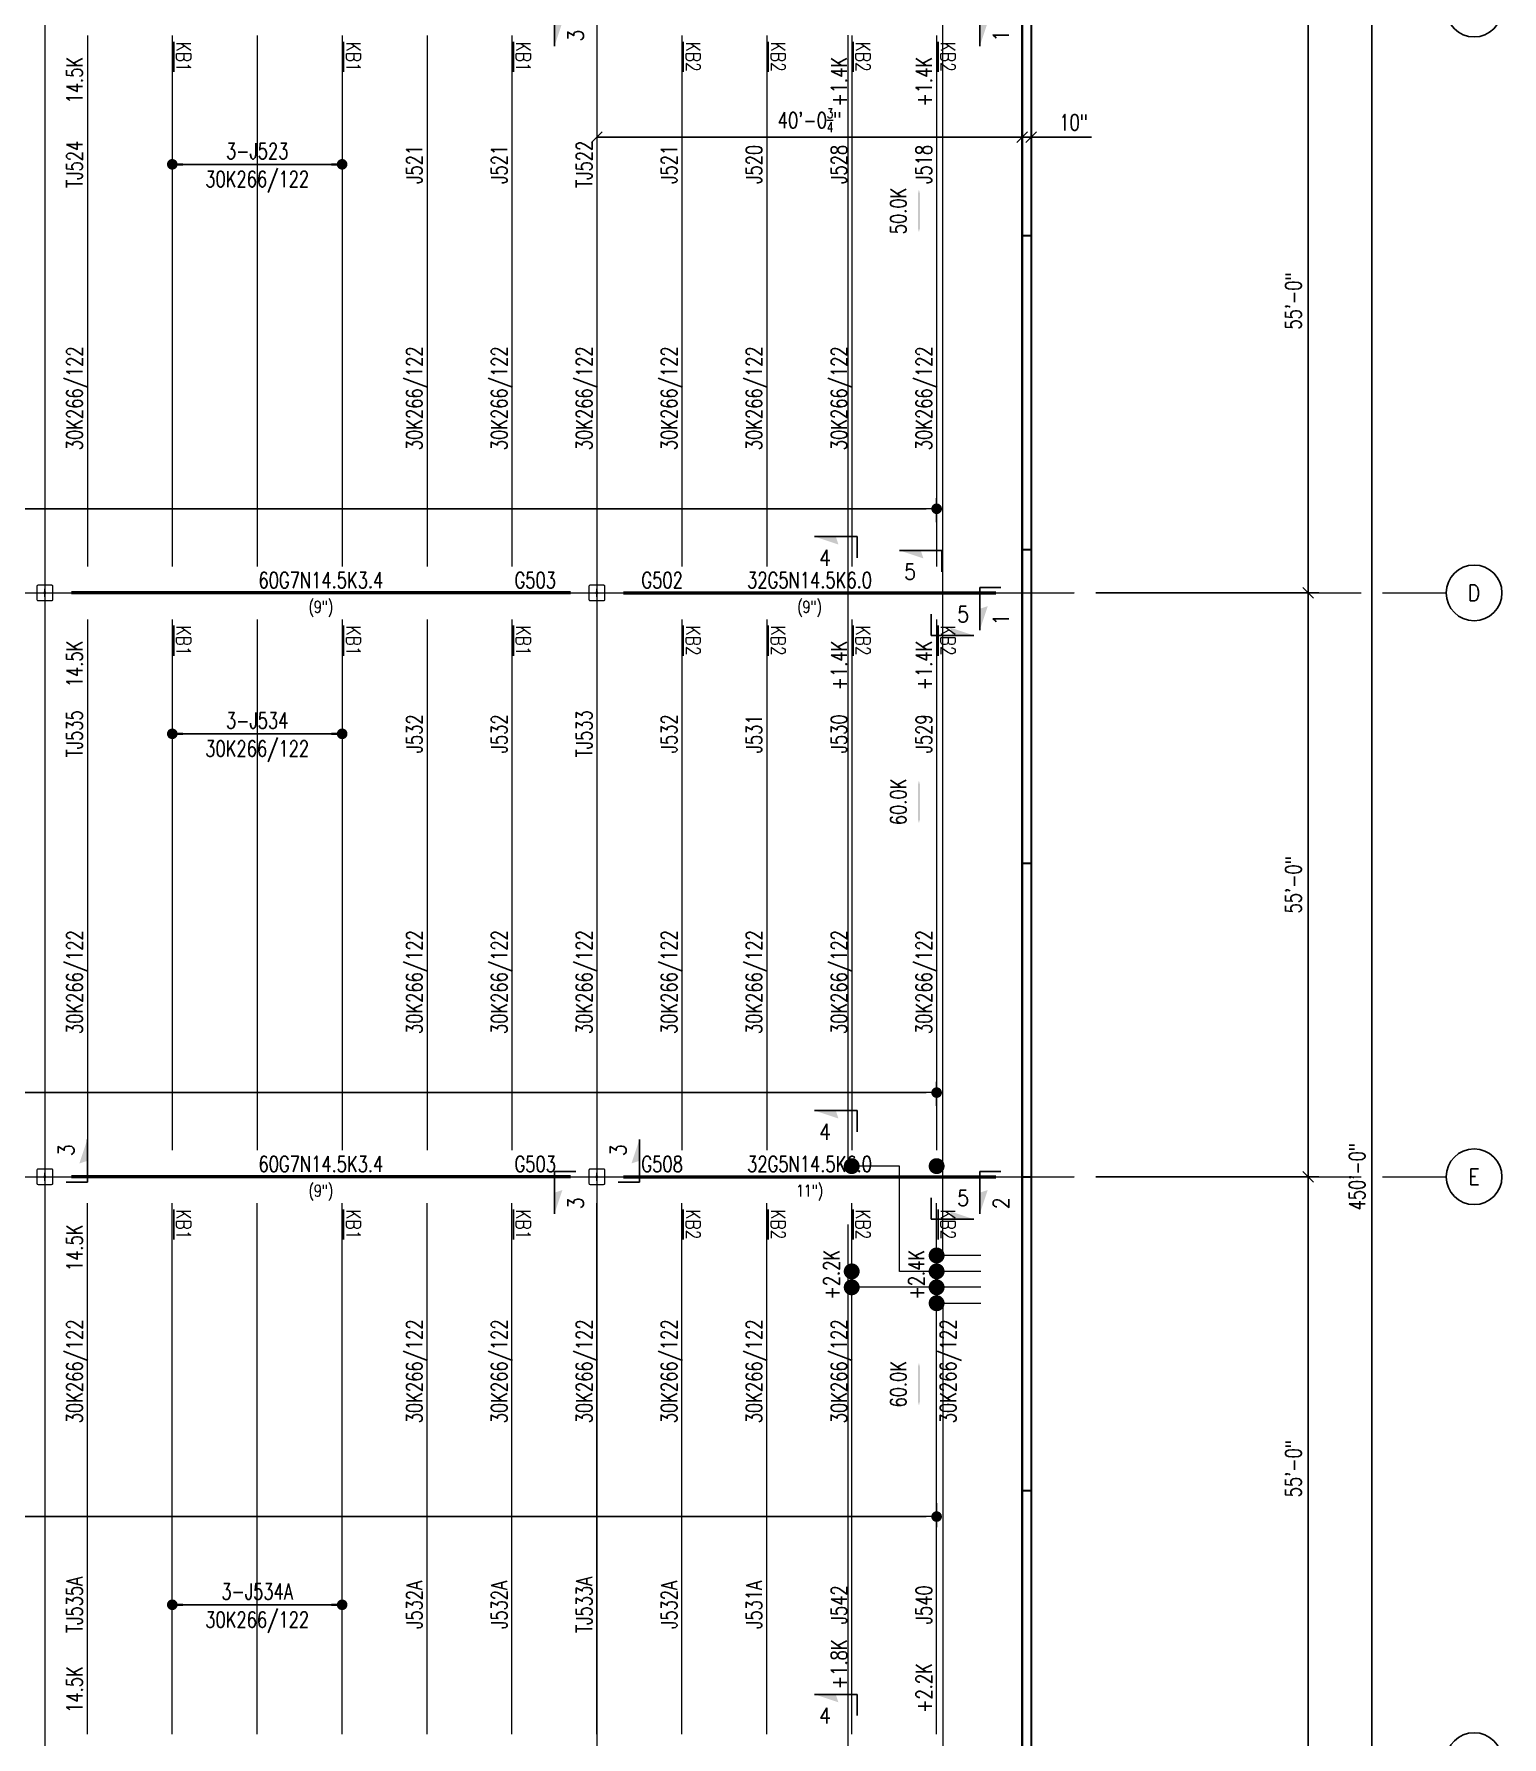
# Model space of a CAD drawing. Extents: x -14553 to 17595, y -13361 to 12610.
# Drawn here: x 7332 to 8991, y -3333 to -1408 of the extents above; entities that cross this region are included whole.
import ezdxf
from ezdxf.enums import TextEntityAlignment as Align
from ezdxf.lldxf.tags import DXFTag

# ---------------------------------------------------------------- set-up
doc = ezdxf.new("R2010")
doc.units = 0
doc.header["$LTSCALE"] = 0.5
doc.header["$MEASUREMENT"] = 0
doc.linetypes.add('CENTER', pattern=[2, 1.25, -0.25, 0.25, -0.25])
doc.layers.get('0').update_dxf_attribs({"linetype": 'CONTINUOUS'})
doc.layers.get('DEFPOINTS').update_dxf_attribs({"linetype": 'CONTINUOUS'})
for name, color, linetype in [('BRIDGING-KB', 140, 'CONTINUOUS'), ('Girder-Widths', 54, 'CONTINUOUS'), ('Grid-Bubbles', 2, 'CONTINUOUS'), ('Section-Cuts', 2, 'CONTINUOUS')]:
    doc.layers.add(name, color=color, linetype=linetype)
for name, color, linetype, lineweight in [('CMU-Walls', 254, 'CONTINUOUS', 30), ('Columns', 41, 'CONTINUOUS', 40), ('Dim-Grid', 11, 'CONTINUOUS', 20), ('Girder-Marks', 50, 'CONTINUOUS', 35), ('Girders', 4, 'CONTINUOUS', 50), ('Grid-Lines', 251, 'CENTER', 5), ('Joist-Dims', 11, 'CONTINUOUS', 20), ('Joist-Loads', 50, 'CONTINUOUS', 18), ('Joist-Marks', 50, 'CONTINUOUS', 35), ('Joists', 1, 'CONTINUOUS', 15), ('Load-Key', 140, 'CONTINUOUS', 35)]:
    doc.layers.add(name, color=color, linetype=linetype, lineweight=lineweight)
doc.layers.add('ESFR - 6in MAINS', color=7, linetype='ESFR 6 MAINS', lineweight=9, true_color=0xc6c7c4)
doc.styles.add('NORMAL', font='simplex.shx', dxfattribs={"width": 0.75})
doc.styles.add('SECTION-ARROWS', font='simplex.shx', dxfattribs={"width": 0.75})
doc.styles.add('SECTION-ATTRIB-BOLD', font='simplex.shx', dxfattribs={"width": 0.75})
doc.styles.get("Standard").update_dxf_attribs({"font": 'SIMPLEX.SHX', "width": 0.75})
tags = doc.linetypes.add('ESFR 6 MAINS', pattern='A,0.25,-0.1,0,-0.1,0.25,-0.1,0,-0.1,["(6)",Standard,S=0.05,R=0,X=-0.05,Y=-0.025],-0.1,0,-0.1', length=1.1).pattern_tags.tags
tags[18] = DXFTag(74, 10)
doc.dimstyles.new('NMBS T192', dxfattribs={"dimscale": 192, "dimtxt": 0.09375, "dimasz": 0.0625, "dimexe": 0.0625, "dimexo": 0.125, "dimgap": 0.03125, "dimtad": 1, "dimdec": 4, "dimrnd": 0.0625, "dimzin": 3, "dimdsep": 46, "dimlunit": 4, "dimtxsty": 'Standard', "dimblk1": 'OBLIQUE', "dimblk2": 'OBLIQUE', "dimsah": 1, "dimcen": -0.125, "dimclrt": 2, "dimadec": 0, "dimazin": 0, "dimtfac": 0.625, "dimtdec": 4, "dimtmove": 0, "dimatfit": 2, "dimfxl": 0.0625, "dimtvp": 0.7, "dimtolj": 1, "dimtzin": 3, "dimarcsym": 0})
doc.dimstyles.new('NMBS T192 Dots', dxfattribs={"dimscale": 192, "dimtxt": 0.09375, "dimasz": 0.0625, "dimexe": 0.0625, "dimexo": 0.125, "dimgap": 0.03125, "dimtad": 1, "dimdec": 4, "dimrnd": 0.0625, "dimzin": 3, "dimdsep": 46, "dimlunit": 4, "dimtxsty": 'Standard', "dimblk": 'DOT', "dimcen": -0.125, "dimse1": 1, "dimse2": 1, "dimclrd": 4, "dimclrt": 50, "dimadec": 0, "dimazin": 0, "dimtfac": 0.625, "dimtdec": 4, "dimtmove": 0, "dimatfit": 2, "dimldrblk": 'OBLIQUE', "dimfxl": 0.0625, "dimtvp": 0.7, "dimtolj": 1, "dimtzin": 3, "dimarcsym": 0})

# ---------------------------------------------------------------- blocks, each defined once
blk = doc.blocks.new('Grid-Bub')
at = {"color": 0}
blk.add_circle((0, 0), 0.164, dxfattribs=at)
at = {"style": 'SECTION-ATTRIB-BOLD', "width": 0.875}
blk.add_attdef('LABEL', text='', height=0.0938, dxfattribs=at).set_placement((0, 0), align=Align.MIDDLE_CENTER)
blk = doc.blocks.new('_OBLIQUE')
at = {"color": 0, "linetype": 'ByBlock'}
blk.add_line((-0.5, -0.5), (0.5, 0.5), dxfattribs=at)
blk = doc.blocks.new('*D45')
at = {"layer": 'DEFPOINTS', "color": 0, "transparency": 16777216}
for p in [(8508, -1380), (8508, -2040), (8772, -2040)]:
    blk.add_point(p, dxfattribs=at)
at = {"layer": 'Dim-Grid', "color": 0, "lineweight": -2, "transparency": 16777216}
for p, q in [((8532, -1380), (8784, -1380)), ((8772, -1380), (8772, -2040)), ((8532, -2040), (8784, -2040))]:
    blk.add_line(p, q, dxfattribs=at)
at = {"layer": 'Dim-Grid', "color": 0, "lineweight": -2, "transparency": 16777216, "xscale": 12, "yscale": 12, "zscale": 12}
for p, rotation in [((8772, -1380), 90), ((8772, -2040), 270)]:
    blk.add_blockref('_OBLIQUE', p, dxfattribs=dict(at, rotation=rotation))
at = {"layer": 'Dim-Grid', "color": 2, "transparency": 16777216, "insert": (8755.3, -1710), "char_height": 18, "attachment_point": 5, "rotation": 90}
blk.add_mtext('\\A1;55\'-0"', dxfattribs=at)
blk = doc.blocks.new('*D46')
at = {"layer": 'DEFPOINTS', "color": 0, "transparency": 16777216}
for p in [(8508, -2040), (8508, -2700), (8772, -2700)]:
    blk.add_point(p, dxfattribs=at)
at = {"layer": 'Dim-Grid', "color": 0, "lineweight": -2, "transparency": 16777216}
for p, q in [((8532, -2040), (8784, -2040)), ((8772, -2040), (8772, -2700)), ((8532, -2700), (8784, -2700))]:
    blk.add_line(p, q, dxfattribs=at)
at = {"layer": 'Dim-Grid', "color": 0, "lineweight": -2, "transparency": 16777216, "xscale": 12, "yscale": 12, "zscale": 12}
for p, rotation in [((8772, -2040), 90), ((8772, -2700), 270)]:
    blk.add_blockref('_OBLIQUE', p, dxfattribs=dict(at, rotation=rotation))
at = {"layer": 'Dim-Grid', "color": 2, "transparency": 16777216, "insert": (8755.3, -2370), "char_height": 18, "attachment_point": 5, "rotation": 90}
blk.add_mtext('\\A1;55\'-0"', dxfattribs=at)
blk = doc.blocks.new('*D42')
at = {"layer": 'DEFPOINTS', "color": 0, "transparency": 16777216}
for p in [(8508, -2700), (8508, -3360), (8772, -3360)]:
    blk.add_point(p, dxfattribs=at)
at = {"layer": 'Dim-Grid', "color": 0, "lineweight": -2, "transparency": 16777216}
for p, q in [((8532, -2700), (8784, -2700)), ((8772, -2700), (8772, -3360)), ((8532, -3360), (8784, -3360))]:
    blk.add_line(p, q, dxfattribs=at)
at = {"layer": 'Dim-Grid', "color": 0, "lineweight": -2, "transparency": 16777216, "xscale": 12, "yscale": 12, "zscale": 12}
for p, rotation in [((8772, -2700), 90), ((8772, -3360), 270)]:
    blk.add_blockref('_OBLIQUE', p, dxfattribs=dict(at, rotation=rotation))
at = {"layer": 'Dim-Grid', "color": 2, "transparency": 16777216, "insert": (8755.3, -3030), "char_height": 18, "attachment_point": 5, "rotation": 90}
blk.add_mtext('\\A1;55\'-0"', dxfattribs=at)
blk = doc.blocks.new('*D41')
at = {"layer": 'DEFPOINTS', "color": 0, "transparency": 16777216}
for p in [(8508, 0), (8508, -5400), (8844, -5400)]:
    blk.add_point(p, dxfattribs=at)
at = {"layer": 'Dim-Grid', "color": 0, "lineweight": -2, "transparency": 16777216}
for p, q in [((8532, 0), (8856, 0)), ((8844, 0), (8844, -5400)), ((8532, -5400), (8856, -5400))]:
    blk.add_line(p, q, dxfattribs=at)
at = {"layer": 'Dim-Grid', "color": 0, "lineweight": -2, "transparency": 16777216, "xscale": 12, "yscale": 12, "zscale": 12}
for p, rotation in [((8844, 0), 90), ((8844, -5400), 270)]:
    blk.add_blockref('_OBLIQUE', p, dxfattribs=dict(at, rotation=rotation))
at = {"layer": 'Dim-Grid', "color": 2, "transparency": 16777216, "insert": (8827.3, -2700), "char_height": 18, "attachment_point": 5, "rotation": 90}
blk.add_mtext('\\A1;450\'-0"', dxfattribs=at)
blk = doc.blocks.new('Tube')
at = {"lineweight": 15}
for p, q in [((-0.031, 0), (0.031, 0)), ((0, -0.031), (0, 0.031))]:
    blk.add_line(p, q, dxfattribs=at)
at = {"color": 0, "linetype": 'ByBlock', "const_width": 0.0104}
blk.add_lwpolyline([(-0.053, 0.061), (0.053, 0.061, -0.414214), (0.061, 0.053), (0.061, -0.053, -0.414214), (0.053, -0.061), (-0.053, -0.061, -0.414214), (-0.061, -0.053), (-0.061, 0.053, -0.414214)], format="xyb", close=True, dxfattribs=at)
blk.add_point((0, 0))
blk = doc.blocks.new('*D88')
at = {"layer": 'DEFPOINTS', "color": 0, "transparency": 16777216}
for p in [(7968, -1415.9), (8448.8, -1415.9), (8448.8, -1524.8)]:
    blk.add_point(p, dxfattribs=at)
at = {"layer": 'Dim-Grid', "color": 0, "lineweight": -2, "transparency": 16777216}
blk.add_line((7968, -1524.8), (8448.8, -1524.8), dxfattribs=at)
at = {"layer": 'Dim-Grid', "color": 0, "lineweight": -2, "transparency": 16777216, "xscale": 12, "yscale": 12, "zscale": 12, "rotation": 180}
blk.add_blockref('_OBLIQUE', (7968, -1524.8), dxfattribs=at)
at = {"layer": 'Dim-Grid', "color": 0, "lineweight": -2, "transparency": 16777216, "xscale": 12, "yscale": 12, "zscale": 12}
blk.add_blockref('_OBLIQUE', (8448.8, -1524.8), dxfattribs=at)
at = {"layer": 'Dim-Grid', "color": 2, "transparency": 16777216, "insert": (8208.4, -1505.7), "char_height": 18, "attachment_point": 5}
blk.add_mtext('\\A1;40\'-0{\\H0.625x;\\S3/4;}"', dxfattribs=at)
blk = doc.blocks.new('*D89')
at = {"layer": 'DEFPOINTS', "color": 0, "transparency": 16777216}
for p in [(8458.8, -1524.8), (8458.8, -1541.9), (8448.8, -1563.4)]:
    blk.add_point(p, dxfattribs=at)
at = {"layer": 'Dim-Grid', "color": 0, "lineweight": -2, "transparency": 16777216}
for p, q in [((8448.8, -1524.8), (8436.8, -1524.8)), ((8448.8, -1524.8), (8458.8, -1524.8)), ((8448.8, -1524.8), (8458.8, -1524.8)), ((8458.8, -1524.8), (8470.8, -1524.8)), ((8527, -1524.8), (8458.8, -1524.8))]:
    blk.add_line(p, q, dxfattribs=at)
at = {"layer": 'Dim-Grid', "color": 0, "lineweight": -2, "transparency": 16777216, "xscale": 12, "yscale": 12, "zscale": 12}
blk.add_blockref('_OBLIQUE', (8448.8, -1524.8), dxfattribs=at)
at = {"layer": 'Dim-Grid', "color": 0, "lineweight": -2, "transparency": 16777216, "xscale": 12, "yscale": 12, "zscale": 12, "rotation": 180}
blk.add_blockref('_OBLIQUE', (8458.8, -1524.8), dxfattribs=at)
at = {"layer": 'Dim-Grid', "color": 2, "transparency": 16777216, "insert": (8506.9, -1508.1), "char_height": 18, "attachment_point": 5}
blk.add_mtext('\\A1;10"', dxfattribs=at)
blk = doc.blocks.new('_DOT')
at = {"color": 0, "linetype": 'ByBlock'}
blk.add_line((-0.5, 0), (-1, 0), dxfattribs=at)
at = {"color": 0, "linetype": 'ByBlock', "const_width": 0.5}
blk.add_lwpolyline([(-0.25, 0, 1), (0.25, 0, 1)], format="xyb", close=True, dxfattribs=at)
blk = doc.blocks.new('*D104')
at = {"layer": 'DEFPOINTS', "color": 0, "transparency": 16777216}
for p in [(8352, -1944.9), (4224, -1984), (8352, -1984)]:
    blk.add_point(p, dxfattribs=at)
at = {"layer": 'Joist-Dims', "color": 0, "lineweight": -2, "transparency": 16777216}
for p, q in [((4224, -1960), (4224, -1932.9)), ((8352, -1960), (8352, -1932.9)), ((4236, -1944.9), (8340, -1944.9))]:
    blk.add_line(p, q, dxfattribs=at)
at = {"layer": 'Joist-Dims', "color": 0, "lineweight": -2, "transparency": 16777216, "xscale": 12, "yscale": 12, "zscale": 12, "rotation": 180}
blk.add_blockref('_DOT', (4224, -1944.9), dxfattribs=at)
at = {"layer": 'Joist-Dims', "color": 0, "lineweight": -2, "transparency": 16777216, "xscale": 12, "yscale": 12, "zscale": 12}
blk.add_blockref('_DOT', (8352, -1944.9), dxfattribs=at)
at = {"layer": 'Joist-Dims', "color": 2, "transparency": 16777216, "insert": (6288, -1929.9), "char_height": 18, "attachment_point": 5}
blk.add_mtext('\\A1;5', dxfattribs=at)
blk = doc.blocks.new('DOT')
at = {"color": 0, "linetype": 'ByBlock'}
blk.add_line((-0.5, 0), (-1, 0), dxfattribs=at)
at = {"color": 0, "linetype": 'ByBlock', "const_width": 0.5}
blk.add_lwpolyline([(-0.25, 0, 1), (0.25, 0, 1)], format="xyb", close=True, dxfattribs=at)
blk = doc.blocks.new('*D105')
at = {"layer": 'DEFPOINTS', "color": 0, "transparency": 16777216}
for p in [(8352, -2604.9), (4224, -2644), (8352, -2644)]:
    blk.add_point(p, dxfattribs=at)
at = {"layer": 'Joist-Dims', "color": 0, "lineweight": -2, "transparency": 16777216}
for p, q in [((4224, -2620), (4224, -2592.9)), ((8352, -2620), (8352, -2592.9)), ((4236, -2604.9), (8340, -2604.9))]:
    blk.add_line(p, q, dxfattribs=at)
at = {"layer": 'Joist-Dims', "color": 0, "lineweight": -2, "transparency": 16777216, "xscale": 12, "yscale": 12, "zscale": 12, "rotation": 180}
blk.add_blockref('_DOT', (4224, -2604.9), dxfattribs=at)
at = {"layer": 'Joist-Dims', "color": 0, "lineweight": -2, "transparency": 16777216, "xscale": 12, "yscale": 12, "zscale": 12}
blk.add_blockref('_DOT', (8352, -2604.9), dxfattribs=at)
at = {"layer": 'Joist-Dims', "color": 2, "transparency": 16777216, "insert": (6288, -2589.9), "char_height": 18, "attachment_point": 5}
blk.add_mtext('\\A1;5', dxfattribs=at)
blk = doc.blocks.new('*D117')
at = {"layer": 'DEFPOINTS', "color": 0, "transparency": 16777216}
for p in [(4224, -3045.1), (8352, -3045.1), (8352, -3084.2)]:
    blk.add_point(p, dxfattribs=at)
at = {"layer": 'Joist-Dims', "color": 0, "lineweight": -2, "transparency": 16777216}
for p, q in [((4224, -3069.1), (4224, -3096.2)), ((8352, -3069.1), (8352, -3096.2)), ((4236, -3084.2), (8340, -3084.2))]:
    blk.add_line(p, q, dxfattribs=at)
at = {"layer": 'Joist-Dims', "color": 0, "lineweight": -2, "transparency": 16777216, "xscale": 12, "yscale": 12, "zscale": 12, "rotation": 180}
blk.add_blockref('_DOT', (4224, -3084.2), dxfattribs=at)
at = {"layer": 'Joist-Dims', "color": 0, "lineweight": -2, "transparency": 16777216, "xscale": 12, "yscale": 12, "zscale": 12}
blk.add_blockref('_DOT', (8352, -3084.2), dxfattribs=at)
at = {"layer": 'Joist-Dims', "color": 2, "transparency": 16777216, "insert": (6288, -3069.2), "char_height": 18, "attachment_point": 5}
blk.add_mtext('\\A1;5', dxfattribs=at)
blk = doc.blocks.new('*D367')
at = {"layer": 'DEFPOINTS', "color": 0, "transparency": 16777216}
for p in [(7488, -1555.5), (7680, -1555.5), (7680, -1555.5)]:
    blk.add_point(p, dxfattribs=at)
at = {"layer": 'Joist-Marks', "color": 4, "lineweight": -2, "transparency": 16777216}
blk.add_line((7500, -1555.5), (7668, -1555.5), dxfattribs=at)
at = {"layer": 'Joist-Marks', "color": 4, "lineweight": -2, "transparency": 16777216, "xscale": 12, "yscale": 12, "zscale": 12, "rotation": 180}
blk.add_blockref('_DOT', (7488, -1555.5), dxfattribs=at)
at = {"layer": 'Joist-Marks', "color": 4, "lineweight": -2, "transparency": 16777216, "xscale": 12, "yscale": 12, "zscale": 12}
blk.add_blockref('_DOT', (7680, -1555.5), dxfattribs=at)
at = {"layer": 'Joist-Marks', "color": 50, "transparency": 16777216, "char_height": 18, "attachment_point": 5}
for s, insert in [('\\A1;3-J523', (7584, -1540.5)), ('\\A1;30K266/122', (7584, -1575.2))]:
    blk.add_mtext(s, dxfattribs=dict(at, insert=insert))
blk = doc.blocks.new('JDS_SectArrow')
at = {"layer": 'Section-Cuts'}
for p, q in [((0.25, 0.21875), (0.25, -0.03125)), ((0.25, -0.03125), (0.125, -0.03125))]:
    blk.add_line(p, q, dxfattribs=at)
blk.add_solid([(0.203125, 0.078125), (0.25, 0.21875), (0.25, 0.09375), (0.25, 0.21875)], dxfattribs=at)
at = {"layer": 'Section-Cuts', "color": 140, "lineweight": 30, "style": 'SECTION-ARROWS', "width": 0.875, "flags": 8}
blk.add_attdef('SECT', text='', height=0.09375, rotation=90, dxfattribs=at).set_placement((0.125, 0.15625), align=Align.MIDDLE_CENTER)
blk = doc.blocks.new('*D368')
at = {"layer": 'DEFPOINTS', "color": 0, "transparency": 16777216}
for p in [(7488, -2199.3), (7488, -2199.3), (7680, -2199.3)]:
    blk.add_point(p, dxfattribs=at)
at = {"layer": 'Joist-Marks', "color": 4, "lineweight": -2, "transparency": 16777216}
blk.add_line((7668, -2199.3), (7500, -2199.3), dxfattribs=at)
at = {"layer": 'Joist-Marks', "color": 4, "lineweight": -2, "transparency": 16777216, "xscale": 12, "yscale": 12, "zscale": 12, "rotation": 180}
blk.add_blockref('_DOT', (7488, -2199.3), dxfattribs=at)
at = {"layer": 'Joist-Marks', "color": 4, "lineweight": -2, "transparency": 16777216, "xscale": 12, "yscale": 12, "zscale": 12}
blk.add_blockref('_DOT', (7680, -2199.3), dxfattribs=at)
at = {"layer": 'Joist-Marks', "color": 50, "transparency": 16777216, "char_height": 18, "attachment_point": 5}
for s, insert in [('\\A1;3-J534', (7584, -2184.3)), ('\\A1;30K266/122', (7584, -2219))]:
    blk.add_mtext(s, dxfattribs=dict(at, insert=insert))
blk = doc.blocks.new('*D387')
at = {"layer": 'DEFPOINTS', "color": 0, "transparency": 16777216}
for p in [(7488, -3183.9), (7680, -3183.9), (7680, -3183.9)]:
    blk.add_point(p, dxfattribs=at)
at = {"layer": 'Joist-Marks', "color": 4, "lineweight": -2, "transparency": 16777216}
blk.add_line((7500, -3183.9), (7668, -3183.9), dxfattribs=at)
at = {"layer": 'Joist-Marks', "color": 4, "lineweight": -2, "transparency": 16777216, "xscale": 12, "yscale": 12, "zscale": 12, "rotation": 180}
blk.add_blockref('_DOT', (7488, -3183.9), dxfattribs=at)
at = {"layer": 'Joist-Marks', "color": 4, "lineweight": -2, "transparency": 16777216, "xscale": 12, "yscale": 12, "zscale": 12}
blk.add_blockref('_DOT', (7680, -3183.9), dxfattribs=at)
at = {"layer": 'Joist-Marks', "color": 50, "transparency": 16777216, "char_height": 18, "attachment_point": 5}
for s, insert in [('\\A1;3-J534A', (7584, -3168.9)), ('\\A1;30K266/122', (7584, -3203.7))]:
    blk.add_mtext(s, dxfattribs=dict(at, insert=insert))

msp = doc.modelspace()

# ---------------------------------------------------------------- linework, layer by layer
at = {"layer": 'CMU-Walls'}
for p, q in [((8448.75, -926.875), (8448.75, -2700)), ((8458.75, -926.875), (8458.75, -2700)), ((8448.75, -1636.125), (8458.75, -1636.125)), ((8448.75, -1990.75), (8458.75, -1990.75)), ((8448.75, -2345.375), (8458.75, -2345.375)), ((8448.75, -2700), (8458.75, -2700)), ((8448.75, -2700), (8448.75, -4473.125)), ((8458.75, -2700), (8458.75, -4473.125)), ((8448.75, -3054.625), (8458.75, -3054.625))]:
    msp.add_line(p, q, dxfattribs=at)
at = {"layer": 'Dim-Grid'}
for p, q in [((8784, -2040), (8832, -2040)), ((8856, -2040), (8928, -2040)), ((8784, -2700), (8832, -2700)), ((8856, -2700), (8928, -2700))]:
    msp.add_line(p, q, dxfattribs=at)
at = {"layer": 'ESFR - 6in MAINS'}
for p, q in [((8359, -2789), (8359, -78.01509)), ((8252, -2688), (8252, -1409.44408)), ((8310, -2688), (8252, -2688)), ((8310, -2807), (8310, -2688)), ((8252, -3990.97503), (8252, -2754.02301)), ((8402, -2789), (8359, -2789)), ((8402, -2807), (8310, -2807)), ((8402, -2825), (8252, -2825)), ((8359, -2843), (8359, -5327)), ((8359, -2843), (8402, -2843))]:
    msp.add_line(p, q, dxfattribs=at)
at = {"layer": 'Girders'}
for p, q in [((7938, -2040), (7374, -2040)), ((7998, -2040), (8418.75, -2040)), ((7938, -2700), (7374, -2700)), ((7998, -2700), (8418.75, -2700))]:
    msp.add_line(p, q, dxfattribs=at)
at = {"layer": 'Grid-Lines'}
for p, q in [((7344, 60), (7344, -5460)), ((7968, 60), (7968, -5460)), ((8448, 60), (8448, -5460)), ((-60, -2040), (8508, -2040)), ((-60, -2700), (8508, -2700))]:
    msp.add_line(p, q, dxfattribs=at)
at = {"layer": 'Joists', "color": 6}
for p, q in [((7392, -1410), (7392, -2010)), ((7392, -2070), (7392, -2670)), ((7392, -3330), (7392, -2730))]:
    msp.add_line(p, q, dxfattribs=at)
at = {"layer": 'Joists'}
for p, q in [((7488, -1410), (7488, -2010)), ((7584, -1410), (7584, -2010)), ((7680, -1410), (7680, -2010)), ((7776, -1410), (7776, -2010)), ((7872, -1410), (7872, -2010)), ((7968, -1410), (7968, -2010)), ((8064, -1410), (8064, -2010)), ((8160, -1410), (8160, -2010)), ((8256, -1410), (8256, -2010)), ((8352, -1410), (8352, -2010)), ((7488, -2070), (7488, -2670)), ((7584, -2070), (7584, -2670)), ((7680, -2070), (7680, -2670)), ((7776, -2070), (7776, -2670)), ((7872, -2070), (7872, -2670)), ((7968, -2070), (7968, -2670)), ((8064, -2070), (8064, -2670)), ((8160, -2070), (8160, -2670)), ((8256, -2070), (8256, -2670)), ((8352, -2070), (8352, -2670)), ((7488, -3330), (7488, -2730)), ((7584, -3330), (7584, -2730)), ((7680, -3330), (7680, -2730)), ((7776, -3330), (7776, -2730)), ((7872, -3330), (7872, -2730)), ((7968, -3330), (7968, -2730)), ((8064, -3330), (8064, -2730)), ((8160, -3330), (8160, -2730)), ((8256, -3330), (8256, -2730)), ((8352, -3330), (8352, -2730))]:
    msp.add_line(p, q, dxfattribs=at)
at = {"layer": 'Load-Key', "color": 2}
for points in [[(8331.99843, -1632.23184, 0, 9, 0), (8331.99843, -1615.73184, 2.4, 2.4, 0), (8331.99843, -1600.73184, 9, 0, 0), (8331.99843, -1584.23184, 0, 0, 0)], [(8331.99843, -2300.26849, 0, 9, 0), (8331.99843, -2283.76849, 2.4, 2.4, 0), (8331.99843, -2268.76849, 9, 0, 0), (8331.99843, -2252.26849, 0, 0, 0)], [(8331.99843, -2958.5332, 0, 9, 0), (8331.99843, -2942.0332, 2.4, 2.4, 0), (8331.99843, -2927.0332, 9, 0, 0), (8331.99843, -2910.5332, 0, 0, 0)]]:
    msp.add_lwpolyline(points, format="xyseb", dxfattribs=at)
at = {"layer": 'Load-Key', "color": 2, "const_width": 9}
for points in [[(8256, -2692.5, 1), (8256, -2683.5, 1)], [(8352, -2692.5, 1), (8352, -2683.5, 1)], [(8352, -2793.5, 1), (8352, -2784.5, 1)], [(8256, -2811.5, 1), (8256, -2802.5, 1)], [(8352, -2811.5, 1), (8352, -2802.5, 1)], [(8256, -2829.5, 1), (8256, -2820.5, 1)], [(8352, -2829.5, 1), (8352, -2820.5, 1)], [(8352, -2847.5, 1), (8352, -2838.5, 1)]]:
    msp.add_lwpolyline(points, format="xyb", close=True, dxfattribs=at)

# ---------------------------------------------------------------- block references
at = {"layer": 'Columns', "xscale": 144, "yscale": 144}
for p in [(7344, -2040), (7968, -2040), (7344, -2700), (7968, -2700)]:
    msp.add_blockref('Tube', p, dxfattribs=at)
at = {"layer": 'Grid-Bubbles'}
ref = msp.add_blockref('Grid-Bub', (8959.5, -1380), dxfattribs=dict(at, xscale=-192, yscale=192))
ref.add_attrib('LABEL', 'C', dxfattribs={"layer": '0', "height": 18.00005, "style": 'SECTION-ATTRIB-BOLD', "width": 0.875}).set_placement((8959.5, -1380), align=Align.MIDDLE_CENTER)
ref = msp.add_blockref('Grid-Bub', (8959.5, -2040), dxfattribs=dict(at, xscale=-192, yscale=192))
ref.add_attrib('LABEL', 'D', dxfattribs={"layer": '0', "height": 18.00005, "style": 'SECTION-ATTRIB-BOLD', "width": 0.875}).set_placement((8959.5, -2040), align=Align.MIDDLE_CENTER)
ref = msp.add_blockref('Grid-Bub', (8959.5, -2700), dxfattribs=dict(at, xscale=-192, yscale=192))
ref.add_attrib('LABEL', 'E', dxfattribs={"layer": '0', "height": 18.00005, "style": 'SECTION-ATTRIB-BOLD', "width": 0.875}).set_placement((8959.5, -2700), align=Align.MIDDLE_CENTER)
ref = msp.add_blockref('Grid-Bub', (8959.5, -3360), dxfattribs=dict(at, xscale=-192, yscale=192))
ref.add_attrib('LABEL', 'F', dxfattribs={"layer": '0', "height": 18.00005, "style": 'SECTION-ATTRIB-BOLD', "width": 0.875}).set_placement((8959.5, -3360), align=Align.MIDDLE_CENTER)
at = {"layer": 'Section-Cuts'}
ref = msp.add_blockref('JDS_SectArrow', (7968, -1380), dxfattribs=dict(at, xscale=192, yscale=192, rotation=179.9999999999998))
ref.add_attrib('SECT', '3', dxfattribs={"color": 140, "lineweight": 30, "height": 18, "rotation": 90, "style": 'SECTION-ARROWS', "width": 0.875}).set_placement((7944, -1410), align=Align.MIDDLE_CENTER)
ref = msp.add_blockref('JDS_SectArrow', (8448.75, -1380), dxfattribs=dict(at, xscale=192, yscale=192, rotation=179.9999999999998))
ref.add_attrib('SECT', '1', dxfattribs={"color": 140, "lineweight": 30, "height": 18, "rotation": 90, "style": 'SECTION-ARROWS', "width": 0.875}).set_placement((8424.75, -1410), align=Align.MIDDLE_CENTER)
ref = msp.add_blockref('JDS_SectArrow', (8256, -2024.26815), dxfattribs=dict(at, xscale=192, yscale=192, rotation=89.99999999999991))
ref.add_attrib('SECT', '4', dxfattribs={"color": 140, "lineweight": 30, "height": 18, "style": 'SECTION-ARROWS', "width": 0.875}).set_placement((8226, -2000.26815), align=Align.MIDDLE_CENTER)
ref = msp.add_blockref('JDS_SectArrow', (8352, -2040), dxfattribs=dict(at, xscale=192, yscale=192, rotation=89.99999999999991))
ref.add_attrib('SECT', '5', dxfattribs={"color": 140, "lineweight": 30, "height": 18, "style": 'SECTION-ARROWS', "width": 0.875}).set_placement((8322, -2016), align=Align.MIDDLE_CENTER)
ref = msp.add_blockref('JDS_SectArrow', (8448.75, -2040), dxfattribs=dict(at, xscale=192, yscale=192, rotation=179.9999999999998))
ref.add_attrib('SECT', '1', dxfattribs={"color": 140, "lineweight": 30, "height": 18, "rotation": 90, "style": 'SECTION-ARROWS', "width": 0.875}).set_placement((8424.75, -2070), align=Align.MIDDLE_CENTER)
ref = msp.add_blockref('JDS_SectArrow', (8352, -2040), dxfattribs=dict(at, xscale=192, yscale=192, rotation=269.9999999999997))
ref.add_attrib('SECT', '5', dxfattribs={"color": 140, "lineweight": 30, "height": 18, "style": 'SECTION-ARROWS', "width": 0.875}).set_placement((8382, -2064), align=Align.MIDDLE_CENTER)
ref = msp.add_blockref('JDS_SectArrow', (8256, -2673.20804), dxfattribs=dict(at, xscale=192, yscale=192, rotation=89.99999999999991))
ref.add_attrib('SECT', '4', dxfattribs={"color": 140, "lineweight": 30, "height": 18, "style": 'SECTION-ARROWS', "width": 0.875}).set_placement((8226, -2649.20804), align=Align.MIDDLE_CENTER)
ref = msp.add_blockref('JDS_SectArrow', (7344, -2700), dxfattribs=dict(at, xscale=192, yscale=192))
ref.add_attrib('SECT', '3', dxfattribs={"color": 140, "lineweight": 30, "height": 18, "rotation": 90, "style": 'SECTION-ARROWS', "width": 0.875}).set_placement((7368, -2670), align=Align.MIDDLE_CENTER)
ref = msp.add_blockref('JDS_SectArrow', (7968, -2700), dxfattribs=dict(at, xscale=192, yscale=192))
ref.add_attrib('SECT', '3', dxfattribs={"color": 140, "lineweight": 30, "height": 18, "rotation": 90, "style": 'SECTION-ARROWS', "width": 0.875}).set_placement((7992, -2670), align=Align.MIDDLE_CENTER)
ref = msp.add_blockref('JDS_SectArrow', (7968, -2700), dxfattribs=dict(at, xscale=192, yscale=192, rotation=179.9999999999998))
ref.add_attrib('SECT', '3', dxfattribs={"color": 140, "lineweight": 30, "height": 18, "rotation": 90, "style": 'SECTION-ARROWS', "width": 0.875}).set_placement((7944, -2730), align=Align.MIDDLE_CENTER)
ref = msp.add_blockref('JDS_SectArrow', (8448.75, -2700), dxfattribs=dict(at, xscale=192, yscale=192, rotation=179.9999999999998))
ref.add_attrib('SECT', '2', dxfattribs={"color": 140, "lineweight": 30, "height": 18, "rotation": 90, "style": 'SECTION-ARROWS', "width": 0.875}).set_placement((8424.75, -2730), align=Align.MIDDLE_CENTER)
ref = msp.add_blockref('JDS_SectArrow', (8352, -2700), dxfattribs=dict(at, xscale=192, yscale=192, rotation=269.9999999999997))
ref.add_attrib('SECT', '5', dxfattribs={"color": 140, "lineweight": 30, "height": 18, "style": 'SECTION-ARROWS', "width": 0.875}).set_placement((8382, -2724), align=Align.MIDDLE_CENTER)
ref = msp.add_blockref('JDS_SectArrow', (8256, -3333.20804), dxfattribs=dict(at, xscale=192, yscale=192, rotation=89.99999999999991))
ref.add_attrib('SECT', '4', dxfattribs={"color": 140, "lineweight": 30, "height": 18, "style": 'SECTION-ARROWS', "width": 0.875}).set_placement((8226, -3309.20804), align=Align.MIDDLE_CENTER)

# ---------------------------------------------------------------- texts
at = {"layer": 'BRIDGING-KB', "style": 'NORMAL', "width": 0.8}
for s, p in [('%%UKB1', (7488, -1434)), ('%%UKB1', (7680, -1434)), ('%%UKB1', (7872, -1434)), ('%%UKB2', (8064, -1434)), ('%%UKB2', (8160, -1434)), ('%%UKB2', (8256, -1434)), ('%%UKB2', (8352, -1434)), ('%%UKB1', (7488, -2094)), ('%%UKB1', (7680, -2094)), ('%%UKB1', (7872, -2094)), ('%%UKB2', (8064, -2094)), ('%%UKB2', (8160, -2094)), ('%%UKB2', (8256, -2094)), ('%%UKB2', (8352, -2094)), ('%%UKB1', (7488, -2754)), ('%%UKB1', (7680, -2754)), ('%%UKB1', (7872, -2754)), ('%%UKB2', (8064, -2754)), ('%%UKB2', (8160, -2754)), ('%%UKB2', (8256, -2754)), ('%%UKB2', (8352, -2754))]:
    msp.add_text(s, height=16, rotation=270.00014526, dxfattribs=at).set_placement(p, align=Align.BOTTOM_CENTER)
at = {"layer": 'Girder-Marks', "width": 0.75}
for s, p in [('60G7N14.5K3.4', (7656, -2040)), ('32G5N14.5K6.0', (8208.375, -2040)), ('60G7N14.5K3.4', (7656, -2700)), ('32G5N14.5K6.0', (8208.375, -2700))]:
    msp.add_text(s, height=18, dxfattribs=at).set_placement(p, align=Align.BOTTOM_CENTER)
for p in [(7968, -2040), (7968, -2700)]:
    msp.add_text('G503     ', height=18, dxfattribs=at).set_placement(p, align=Align.BOTTOM_RIGHT)
for s, p in [('     G502', (7968, -2040)), ('     G508', (7968, -2700))]:
    msp.add_text(s, height=18, dxfattribs=at).set_placement(p, align=Align.BOTTOM_LEFT)
at = {"layer": 'Girder-Widths', "width": 0.75}
for s, p in [('(9")', (7656, -2049)), ('(9")', (8208.375, -2049)), ('(9")', (7656, -2709)), ('11")', (8208.375, -2709))]:
    msp.add_text(s, height=13.5, dxfattribs=at).set_placement(p, align=Align.TOP_CENTER)
at = {"layer": 'Joist-Loads', "width": 0.75}
for s, p in [('14.5K', (7392, -1434)), ('+1.4K', (8256, -1434)), ('+1.4K', (8352, -1434)), ('14.5K', (7392, -2094)), ('+1.4K', (8256, -2094)), ('+1.4K', (8352, -2094))]:
    msp.add_text(s, height=18, rotation=90, dxfattribs=at).set_placement(p, align=Align.BOTTOM_RIGHT)
at = {"layer": 'Joist-Loads', "lineweight": 18, "width": 0.75}
for s, p in [('14.5K', (7392, -2754)), ('+2.2K', (8247.46808, -2782.61551)), ('+2.4K', (8343.46808, -2782.61551))]:
    msp.add_text(s, height=18, rotation=90, dxfattribs=at).set_placement(p, align=Align.BOTTOM_RIGHT)
at = {"layer": 'Joist-Loads', "width": 0.75}
for s, p in [('+1.8K', (8256, -3279.20804)), ('+2.2K', (8352, -3306)), ('14.5K', (7392, -3306))]:
    msp.add_text(s, height=18, rotation=90, dxfattribs=at).set_placement(p, align=Align.BOTTOM_LEFT)
at = {"layer": 'Joist-Marks', "width": 0.75}
for s, p in [('TJ524', (7392, -1555.50383)), ('J521', (7776, -1555.50383)), ('J521', (7872, -1555.50383)), ('TJ522', (7968, -1555.50383)), ('J521', (8064, -1555.50383)), ('J520', (8160, -1555.50383)), ('J528', (8256, -1555.50383)), ('J518', (8352, -1555.50383)), ('30K266/122', (7392, -1820)), ('30K266/122', (7776, -1820)), ('30K266/122', (7872, -1820)), ('30K266/122', (7968, -1820)), ('30K266/122', (8064, -1820)), ('30K266/122', (8160, -1820)), ('30K266/122', (8256, -1820)), ('30K266/122', (8352, -1820)), ('TJ535', (7392, -2199.31738)), ('TJ533', (7968, -2199.31738)), ('J532', (7776, -2199.31738)), ('J532', (7872, -2199.31738)), ('J532', (8064, -2199.31738)), ('J531', (8160, -2199.31738)), ('J530', (8256, -2199.31738)), ('J529', (8352, -2199.31738)), ('30K266/122', (7392, -2480)), ('30K266/122', (7776, -2480)), ('30K266/122', (7872, -2480)), ('30K266/122', (7968, -2480)), ('30K266/122', (8064, -2480)), ('30K266/122', (8160, -2480)), ('30K266/122', (8256, -2480)), ('30K266/122', (8352, -2480)), ('30K266/122', (7392, -2920)), ('30K266/122', (7776, -2920)), ('30K266/122', (7872, -2920)), ('30K266/122', (7968, -2920)), ('30K266/122', (8064, -2920)), ('30K266/122', (8160, -2920)), ('30K266/122', (8256, -2920)), ('30K266/122', (8379.42857, -2920)), ('TJ535A', (7392, -3183.93593)), ('TJ533A', (7968, -3183.93593)), ('J532A', (7776, -3183.93593)), ('J532A', (7872, -3183.93593)), ('J532A', (8064, -3183.93593)), ('J531A', (8160, -3183.93593)), ('J542', (8256, -3183.93593)), ('J540', (8352, -3183.93593))]:
    msp.add_text(s, height=18, rotation=90, dxfattribs=at).set_placement(p, align=Align.BOTTOM_CENTER)
at = {"layer": 'Load-Key', "color": 2, "style": 'NORMAL', "width": 0.75}
for s, p in [('50.0K', (8323.14086, -1608.23184)), ('60.0K', (8323.14086, -2276.26849)), ('60.0K', (8323.14086, -2934.5332))]:
    msp.add_text(s, height=18, rotation=90, dxfattribs=at).set_placement(p, align=Align.BOTTOM_CENTER)

# ---------------------------------------------------------------- dimensions: what is measured, and where the dimension line sits
at = {"layer": 'Dim-Grid'}
for base, p1, p2, picture, middle in [((8844, -5400), (8508, 0), (8508, -5400), '*D41', (8827.28571, -2700)), ((8772, -2040), (8508, -1380), (8508, -2040), '*D45', (8755.28571, -1710)), ((8772, -2700), (8508, -2040), (8508, -2700), '*D46', (8755.28571, -2370)), ((8772, -3360), (8508, -2700), (8508, -3360), '*D42', (8755.28571, -3030))]:
    dim = msp.add_linear_dim(base=base, p1=p1, p2=p2, angle=90, dimstyle='NMBS T192', dxfattribs=at)
    dim.commit()
    dim.dimension.update_dxf_attribs({"geometry": picture, "text_midpoint": middle})
dim = msp.add_linear_dim(base=(8448.75, -1524.82057), p1=(7968, -1415.86228), p2=(8448.75, -1415.86228), angle=180, dimstyle='NMBS T192', override={"dimse1": 1, "dimse2": 1}, dxfattribs=at)
dim.commit()
dim.dimension.update_dxf_attribs({"geometry": '*D88', "text_midpoint": (8208.375, -1505.69557)})
dim = msp.add_linear_dim(base=(8458.75, -1524.82057), p1=(8448.75, -1563.40959), p2=(8458.75, -1541.90959), dimstyle='NMBS T192', override={"dimse1": 1, "dimse2": 1, "dimtmove": 1}, dxfattribs=at)
dim.commit()
dim.dimension.update_dxf_attribs({"geometry": '*D89', "text_midpoint": (8506.8512, -1523.70464), "dimtype": 160})
at = {"layer": 'Joist-Dims'}
for base, p1, p2, picture, middle in [((8352, -1944.88092), (4224, -1984), (8352, -1984), '*D104', (6288, -1929.88092)), ((8352, -2604.88092), (4224, -2644), (8352, -2644), '*D105', (6288, -2589.88092)), ((8352, -3084.21823), (4224, -3045.09915), (8352, -3045.09915), '*D117', (6288, -3069.21823))]:
    dim = msp.add_linear_dim(base=base, p1=p1, p2=p2, angle=180, text='5', dimstyle='NMBS T192', override={"dimblk1": 'DOT', "dimblk2": 'DOT'}, dxfattribs=at)
    dim.commit()
    dim.dimension.update_dxf_attribs({"geometry": picture, "text_midpoint": middle})
at = {"layer": 'Joist-Marks'}
for base, p1, p2, text, picture, middle in [((7680, -1555.50383), (7488, -1555.50383), (7680, -1555.50383), '3-J523\\X30K266/122', '*D367', (7584, -1555.50383)), ((7488, -2199.31738), (7680, -2199.31738), (7488, -2199.31738), '3-J534\\X30K266/122', '*D368', (7584, -2199.31738)), ((7680, -3183.93593), (7488, -3183.93593), (7680, -3183.93593), '3-J534A\\X30K266/122', '*D387', (7584, -3183.93593))]:
    dim = msp.add_linear_dim(base=base, p1=p1, p2=p2, text=text, dimstyle='NMBS T192 Dots', dxfattribs=at)
    dim.commit()
    dim.dimension.update_dxf_attribs({"geometry": picture, "text_midpoint": middle})

doc.saveas('drawing.dxf')
